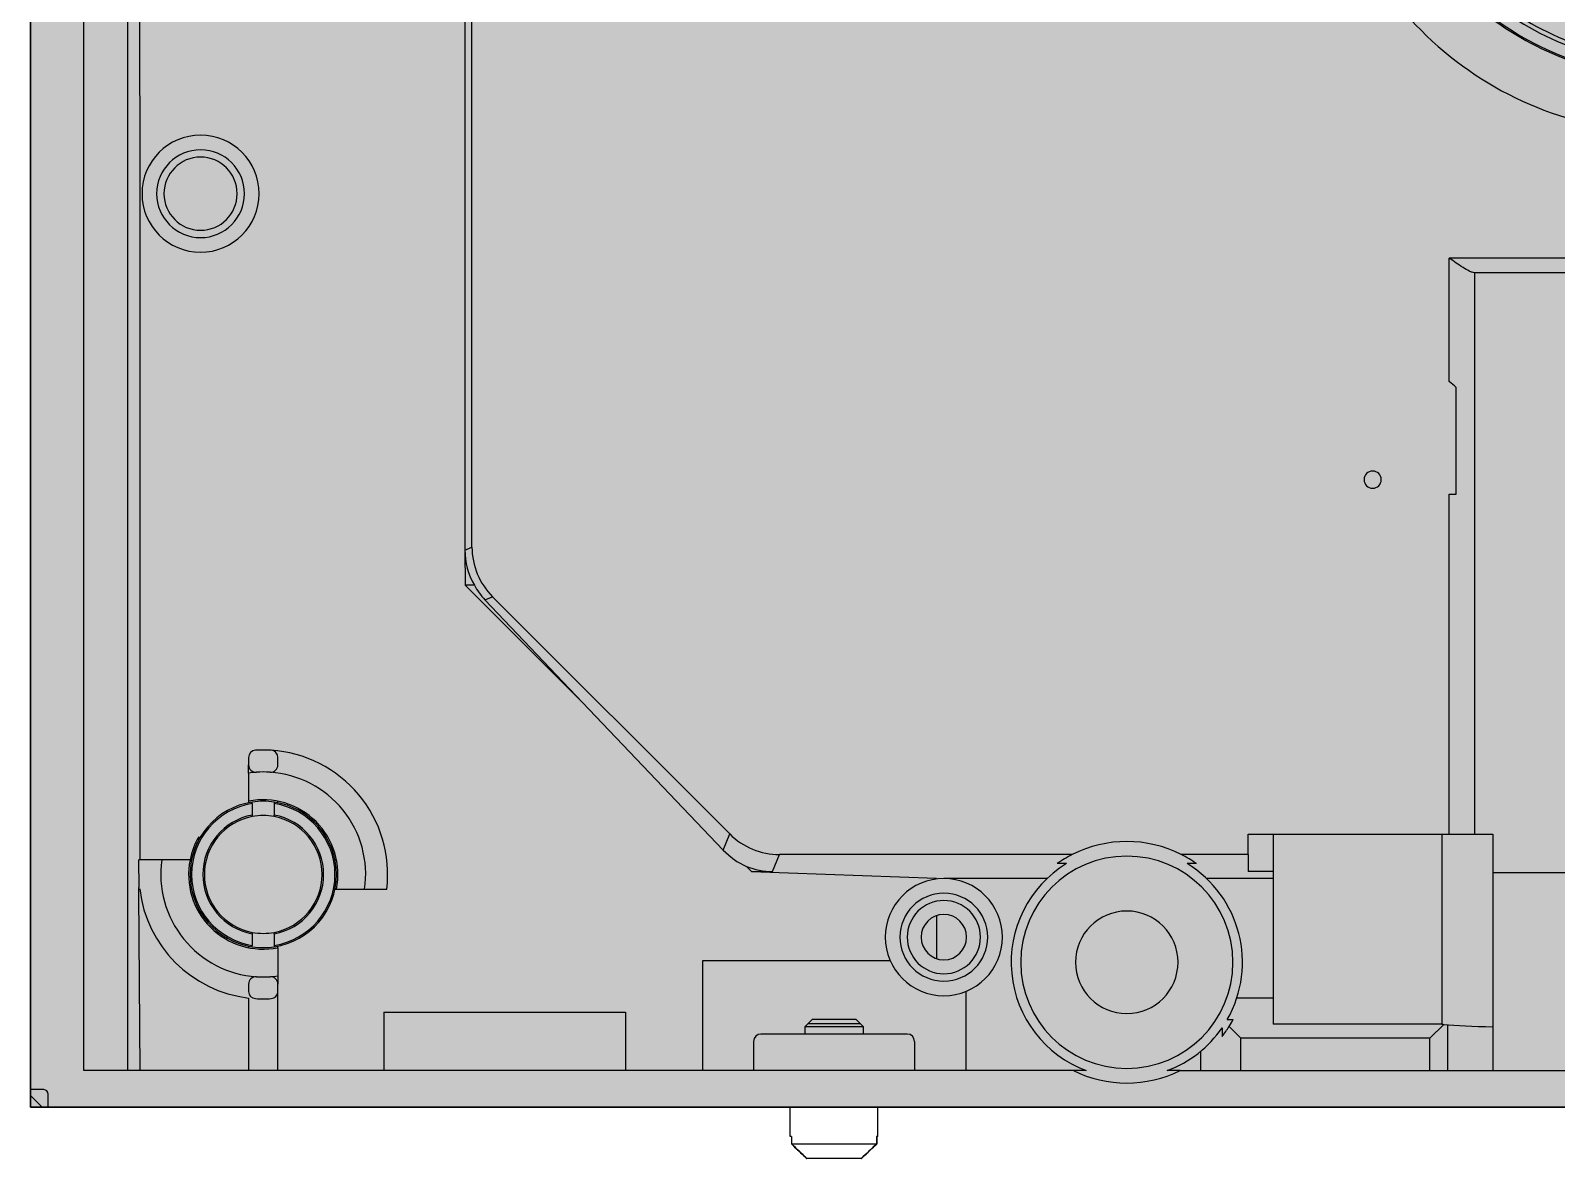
# Model space of a CAD drawing. Header units: millimetres. Extents: x -1070 to 42146, y 1440 to 12921.
# Drawn here: x 660.6 to 764.9, y 2768.1 to 2845.2 of the extents above; entities that cross this region are included whole.
import ezdxf

# ---------------------------------------------------------------- set-up
doc = ezdxf.new("R2010")
doc.units = ezdxf.units.MM
doc.layers.add('n', color=7, linetype='Continuous')

msp = doc.modelspace()

# ---------------------------------------------------------------- hatches: boundary and pattern name
at = {"lineweight": -3}
h = msp.add_hatch(color=256, dxfattribs=at)
h.dxf.hatch_style = 1
h.paths.add_polyline_path([(660.622, 3021.661), (660.622, 2771.641), (910.622, 2771.641), (910.622, 3021.661)])

# ---------------------------------------------------------------- linework, layer by layer
at = {"color": 1, "lineweight": -3}
for p, q in [((660.622, 3021.661), (660.622, 2771.661)), ((660.622, 2771.641), (1160.622, 2771.641))]:
    msp.add_line(p, q, dxfattribs=at)
msp.add_lwpolyline([(660.622, 3521.435), (1160.422, 3521.435), (1160.422, 2771.638), (660.622, 2771.641)], close=True, dxfattribs=at)
at = {"layer": 'n', "color": 7, "linetype": 'Continuous', "lineweight": -3, "true_color": 0xffffff}
for p, q in [((664.269, 2774.141), (664.269, 3020.041)), ((667.269, 2774.141), (667.269, 3020.041)), ((660.622, 2772.841), (660.622, 2895.941)), ((668.103, 2834.041), (668.09, 2873.595)), ((690.783, 2809.908), (690.783, 2848.428)), ((690.302, 2845.998), (690.301, 2809.703)), ((668.118, 2788.541), (668.103, 2834.041)), ((757.555, 2821.205), (757.555, 2829.641)), ((773.489, 2829.641), (757.555, 2829.641)), ((759.277, 2828.641), (759.277, 2790.291)), ((771.756, 2828.641), (759.287, 2828.641)), ((758.022, 2813.509), (758.022, 2820.812)), ((757.555, 2813.509), (758.022, 2813.509)), ((757.555, 2790.291), (757.555, 2813.509)), ((690.301, 2809.703), (690.783, 2809.908)), ((690.302, 2809.703), (690.318, 2807.309)), ((690.944, 2807.309), (690.318, 2807.309)), ((690.318, 2807.309), (698.332, 2799.295)), ((691.671, 2806.302), (692.188, 2806.516)), ((698.332, 2799.295), (691.671, 2806.302)), ((708.397, 2790.308), (692.188, 2806.516)), ((707.942, 2789.21), (698.332, 2799.295)), ((675.522, 2795.525), (675.522, 2795.024)), ((677.522, 2795.024), (677.522, 2795.525)), ((675.522, 2794.469), (675.522, 2795.024)), ((675.522, 2794.469), (675.522, 2792.542)), ((675.522, 2792.542), (675.522, 2792.439)), ((675.772, 2792.383), (675.772, 2792.484)), ((675.772, 2792.383), (675.772, 2791.597)), ((677.272, 2792.484), (677.272, 2792.383)), ((677.272, 2792.383), (677.272, 2791.597)), ((677.522, 2792.439), (677.522, 2792.542)), ((675.772, 2791.597), (675.772, 2791.495)), ((677.272, 2791.495), (677.272, 2791.597)), ((672.118, 2789.906), (672.118, 2790.113)), ((707.942, 2789.21), (708.397, 2790.308)), ((743.822, 2788.903), (743.822, 2790.291)), ((743.822, 2790.291), (757.555, 2790.291)), ((745.522, 2790.291), (745.522, 2777.313)), ((757.035, 2790.291), (757.035, 2777.313)), ((757.555, 2790.291), (759.277, 2790.291)), ((759.277, 2790.291), (760.522, 2790.291)), ((760.522, 2790.291), (760.522, 2787.641)), ((711.306, 2787.737), (711.789, 2788.903)), ((731.798, 2788.903), (711.789, 2788.903)), ((743.822, 2788.903), (739.245, 2788.903)), ((743.822, 2788.903), (743.822, 2787.74)), ((668.038, 2786.653), (668.022, 2788.541)), ((669.593, 2788.541), (668.022, 2788.541)), ((671.521, 2788.541), (669.593, 2788.541)), ((681.523, 2788.541), (681.42, 2788.541)), ((709.538, 2788.089), (709.89, 2787.737)), ((731.401, 2788.281), (730.764, 2788.281)), ((740.279, 2788.281), (739.642, 2788.281)), ((709.89, 2787.737), (722.519, 2787.296)), ((709.89, 2787.737), (711.306, 2787.737)), ((723.022, 2787.296), (730.11, 2787.296)), ((740.933, 2787.296), (745.522, 2787.296)), ((745.522, 2787.74), (743.822, 2787.74)), ((760.522, 2787.641), (760.522, 2774.141)), ((763.198, 2787.641), (760.522, 2787.641)), ((767.845, 2787.641), (763.198, 2787.641)), ((668.024, 2786.266), (668.031, 2786.651)), ((668.118, 2774.141), (668.024, 2786.266)), ((681.42, 2786.541), (681.523, 2786.541)), ((681.523, 2786.541), (683.45, 2786.541)), ((683.45, 2786.541), (684.963, 2786.541)), ((672.118, 2784.968), (672.118, 2785.175)), ((722.518, 2784.725), (722.518, 2781.794)), ((675.522, 2782.642), (675.522, 2782.54)), ((675.772, 2783.586), (675.772, 2783.484)), ((675.772, 2783.484), (675.772, 2782.698)), ((675.772, 2782.597), (675.772, 2782.698)), ((677.272, 2783.484), (677.272, 2783.586)), ((677.272, 2783.484), (677.272, 2782.698)), ((677.272, 2782.698), (677.272, 2782.597)), ((677.522, 2782.54), (677.522, 2782.642)), ((677.522, 2782.54), (677.522, 2780.613)), ((706.522, 2781.641), (706.522, 2774.141)), ((710.422, 2781.641), (706.522, 2781.641)), ((719.364, 2781.641), (710.422, 2781.641)), ((677.522, 2780.613), (677.522, 2780.057)), ((675.522, 2780.057), (675.522, 2779.556)), ((677.522, 2779.556), (677.522, 2780.057)), ((677.522, 2774.141), (677.522, 2779.556)), ((724.522, 2779.551), (724.522, 2774.141)), ((675.522, 2779.1), (675.522, 2774.141)), ((743.037, 2779.106), (745.522, 2779.106)), ((684.772, 2778.141), (684.772, 2774.141)), ((684.772, 2778.141), (701.272, 2778.141)), ((701.272, 2778.141), (701.272, 2774.141)), ((713.722, 2777.341), (714.022, 2777.641)), ((717.022, 2777.641), (714.022, 2777.641)), ((717.322, 2777.341), (717.022, 2777.641)), ((742.384, 2777.628), (742.784, 2777.628)), ((720.522, 2776.641), (710.522, 2776.641)), ((713.522, 2777.141), (713.722, 2777.341)), ((713.522, 2777.141), (713.522, 2776.641)), ((717.522, 2777.141), (713.522, 2777.141)), ((717.322, 2777.341), (713.722, 2777.341)), ((717.522, 2777.141), (717.322, 2777.341)), ((717.522, 2776.641), (717.522, 2777.141)), ((742.035, 2777.07), (742.035, 2776.477)), ((743.313, 2776.349), (742.509, 2777.154)), ((757.035, 2777.313), (745.522, 2777.313)), ((757.181, 2777.301), (756.23, 2776.349)), ((757.433, 2777.281), (757.433, 2774.141)), ((710.022, 2776.141), (710.022, 2774.141)), ((721.022, 2776.141), (721.022, 2774.141)), ((740.557, 2775.453), (740.557, 2774.141)), ((743.313, 2774.141), (743.313, 2776.349)), ((756.23, 2776.349), (743.313, 2776.349)), ((756.23, 2774.141), (756.23, 2776.349)), ((675.522, 2774.141), (664.269, 2774.141)), ((677.522, 2774.141), (675.522, 2774.141)), ((731.874, 2774.141), (677.522, 2774.141)), ((732.756, 2774.141), (731.874, 2774.141)), ((739.169, 2774.141), (738.287, 2774.141)), ((739.169, 2774.141), (909.022, 2774.141)), ((661.522, 2772.841), (660.622, 2772.841)), ((660.622, 2772.841), (660.622, 2772.441)), ((660.622, 2772.441), (661.422, 2771.641)), ((661.822, 2771.641), (661.822, 2772.541)), ((661.422, 2771.641), (661.822, 2771.641)), ((784.922, 2771.641), (661.822, 2771.641)), ((712.522, 2769.641), (712.522, 2771.641)), ((718.522, 2769.641), (718.522, 2771.641)), ((712.604, 2769.641), (712.522, 2769.641)), ((712.617, 2769.641), (712.604, 2769.641)), ((712.604, 2769.641), (712.604, 2769.141)), ((712.604, 2769.141), (712.729, 2769.02)), ((712.617, 2769.641), (712.617, 2769.141)), ((712.617, 2769.141), (718.426, 2769.141)), ((718.315, 2769.02), (718.439, 2769.141)), ((718.439, 2769.641), (718.426, 2769.641)), ((718.426, 2769.641), (718.426, 2769.141)), ((718.522, 2769.641), (718.439, 2769.641)), ((718.439, 2769.641), (718.439, 2769.141)), ((713.648, 2768.141), (713.668, 2768.141)), ((717.376, 2768.141), (713.668, 2768.141)), ((717.376, 2768.141), (717.395, 2768.141))]:
    msp.add_line(p, q, dxfattribs=at)
for centre, radius, start, end in [((772.489, 2861.995), 19.1, 221, 262), ((772.489, 2861.995), 18.8, 221, 262), ((772.489, 2861.995), 19.9, 221, 262), ((772.489, 2861.995), 20, 223.79217, 260.40492), ((772.489, 2861.995), 23.8, 221, 262), ((672.24, 2834.041), 4, 0, 180), ((672.24, 2834.041), 3, 0, 180), ((672.24, 2834.041), 2.5, 0, 180), ((672.24, 2834.041), 4, 180, 0), ((672.24, 2834.041), 3, 180, 0), ((672.24, 2834.041), 2.5, 180, 0), ((759.287, 2828.99), 0.349, 268.42746, 270.00225), ((752.318, 2814.509), 8.5, 47.85912, 51.974), ((752.318, 2814.509), 0.584, 0, 180), ((752.318, 2814.509), 0.584, 180, 0), ((695.083, 2809.702), 4.781, 179.9862, 210.03899), ((676.022, 2795.525), 0.5, 93.58332, 180), ((676.522, 2787.541), 8.5, 86.41668, 93.58332), ((677.022, 2795.525), 0.5, 0, 86.41668), ((676.522, 2787.541), 8.5, 353.24367, 86.41668), ((676.022, 2795.024), 0.5, 180, 273.82255), ((676.522, 2787.541), 7, 93.82255, 98.21321), ((676.522, 2787.541), 7, 86.17745, 93.82255), ((677.022, 2795.024), 0.5, 266.17745, 0), ((676.522, 2787.541), 7, 351.78679, 86.17745), ((676.522, 2787.541), 5, 98.62693, 180), ((676.522, 2787.541), 4.9, 98.80437, 261.19563), ((676.522, 2787.541), 5.1, 348.69227, 101.30773), ((676.522, 2787.541), 5, 81.37307, 98.62693), ((676.522, 2787.541), 5, 0, 81.37307), ((676.522, 2787.541), 4.9, 278.80437, 81.19563), ((676.522, 2787.541), 4.125, 100.47568, 259.52432), ((676.522, 2787.541), 4.025, 100.739, 180), ((676.522, 2787.541), 4.025, 79.261, 100.739), ((676.522, 2787.541), 4.125, 280.47568, 79.52432), ((676.522, 2787.541), 4.025, 0, 79.261), ((676.522, 2787.541), 5.1, 149.71088, 168.69227), ((735.522, 2781.541), 8.25, 116.83191, 125.21536), ((735.522, 2781.541), 8.25, 63.16809, 116.83191), ((735.522, 2781.541), 8.25, 54.78464, 63.16809), ((676.522, 2787.541), 7, 171.78679, 266.17745), ((676.522, 2787.541), 5.1, 168.69227, 281.30773), ((735.522, 2781.541), 7.9, 121.44008, 249.506), ((735.522, 2781.541), 7.25, 0, 180), ((735.522, 2781.541), 7.9, 330.30843, 58.55992), ((676.522, 2787.541), 5, 180, 261.37307), ((676.522, 2787.541), 4.025, 180, 259.261), ((676.522, 2787.541), 4.025, 280.739, 0), ((676.522, 2787.541), 5, 278.62693, 0), ((723.022, 2783.259), 4, 0, 180), ((676.522, 2787.541), 8.5, 186.70984, 263.24367), ((723.022, 2783.259), 3, 0, 180), ((723.022, 2783.259), 2.5, 0, 180), ((723.022, 2783.259), 1.55, 0, 180), ((735.522, 2781.541), 3.5, 0, 180), ((676.522, 2787.541), 4.025, 259.261, 280.739), ((723.022, 2783.259), 4, 180, 0), ((723.022, 2783.259), 3, 180, 0), ((723.022, 2783.259), 2.5, 180, 0), ((723.022, 2783.259), 1.55, 180, 0), ((676.522, 2787.541), 5, 261.37307, 278.62693), ((676.022, 2780.057), 0.5, 86.17745, 180), ((676.522, 2787.541), 7, 266.17745, 273.82255), ((676.522, 2787.541), 7, 273.82255, 278.21321), ((677.022, 2780.057), 0.5, 0, 93.82255), ((735.522, 2781.541), 7.25, 180, 0), ((735.522, 2781.541), 3.5, 180, 0), ((676.022, 2779.556), 0.5, 180, 266.41668), ((677.022, 2779.556), 0.5, 273.58332, 0), ((676.522, 2787.541), 8.5, 266.41668, 273.58332), ((735.522, 2781.541), 8.25, 327.87623, 331.68512), ((710.522, 2776.141), 0.5, 90, 180), ((720.522, 2776.141), 0.5, 0, 90), ((735.522, 2781.541), 7.9, 290.494, 325.53224), ((735.522, 2781.541), 8.25, 322.13586, 327.87623), ((735.522, 2781.541), 8.25, 243.76256, 296.23744), ((661.522, 2772.541), 0.3, 0, 90), ((767.938, 2825.804), 79.199, 225.80526, 226.61853), ((744.682, 2801.269), 45.394, 226.68233, 226.86943), ((686.411, 2801.216), 45.321, 313.13059, 313.31803), ((663.067, 2825.844), 79.254, 313.38179, 314.19445)]:
    msp.add_arc(centre, radius, start, end, dxfattribs=at)
for centre, major_axis, ratio, start_param, end_param in [((695.586, 2809.91), (4.438, 1.838), 0.9992864, 2.7491459, 3.5340394), ((695.189, 2809.746), (2.81, 4.051), 0.9623863, -3.5998077, -3.3383207), ((711.791, 2793.705), (1.838, 4.438), 0.9992864, -3.5340394, -2.7491459), ((711.288, 2792.491), (-2.627, 4.085), 0.9634386, -4.515661, -4.1091998), ((711.38, 2792.714), (1.008, 4.881), 0.9616239, -3.324054, -2.9456216), ((765.522, 2777.575), (9.85, 0), 0.0524078, -2.6091792, -2.580582), ((765.522, 2777.575), (9.85, 0), 0.0524078, -2.580582, -2.1032098)]:
    msp.add_ellipse(centre, major_axis=major_axis, ratio=ratio, start_param=start_param, end_param=end_param, dxfattribs=at)
msp.add_open_spline([(759.277, 2828.641), (759.221, 2828.642), (759.098, 2828.673), (758.832, 2828.789), (758.472, 2829.006), (758.022, 2829.31), (757.713, 2829.529), (757.555, 2829.641)], degree=3, knots=[0, 0, 0, 0, 0.0838013, 0.1868875, 0.4335889, 0.7106424, 1, 1, 1, 1], dxfattribs=at)
for points in [[(713.668, 2768.141), (713.313, 2768.469), (712.964, 2768.804), (712.617, 2769.141)], [(718.426, 2769.141), (718.079, 2768.804), (717.73, 2768.469), (717.376, 2768.141)]]:
    msp.add_open_spline(points, degree=3, dxfattribs=at)

doc.saveas('drawing.dxf')
